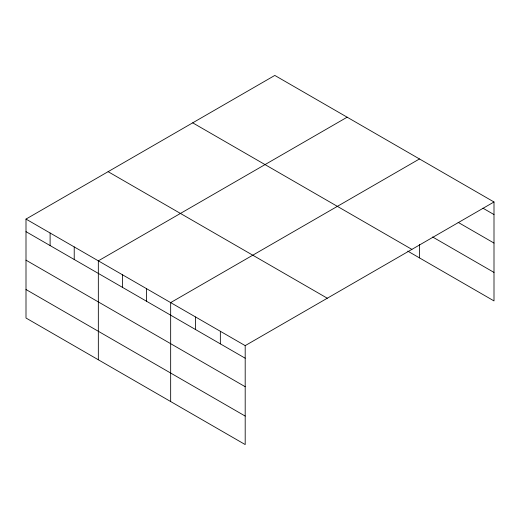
<?xml version="1.0" encoding="UTF-8"?>
<svg xmlns="http://www.w3.org/2000/svg" width="520" height="520" viewBox="0 0 520 520"><rect width="100%" height="100%" fill="white"/><g stroke="black" fill="none" stroke-linecap="round" stroke-linejoin="round"><path stroke-width="0.78" d="M494 201.981L274.807 75.433L26 219.083L26 318.019L245.193 444.568L245.193 345.631L494 201.981L494 300.918L407.765 251.128M347.139 117.195L98.332 260.845L98.332 359.781M419.478 158.958L170.664 302.601L170.664 401.538M482.957 208.189L494 214.565M458.12 222.346L494 243.061M432.588 236.964L494 272.422M192.699 122.837L411.892 249.386M108.108 171.678L327.301 298.226M26 219.083L245.193 345.631M26 231.66L245.193 358.209M26 260.163L245.193 386.711M26 289.523L245.193 416.072M419.478 244.433L419.478 257.894M220.35 331.286L220.35 343.87M195.507 316.947L195.507 329.524M146.555 288.685L146.555 301.262M122.447 274.762L122.447 287.346M74.224 246.922L74.224 259.506M50.109 232.999L50.109 245.583"/></g></svg>
